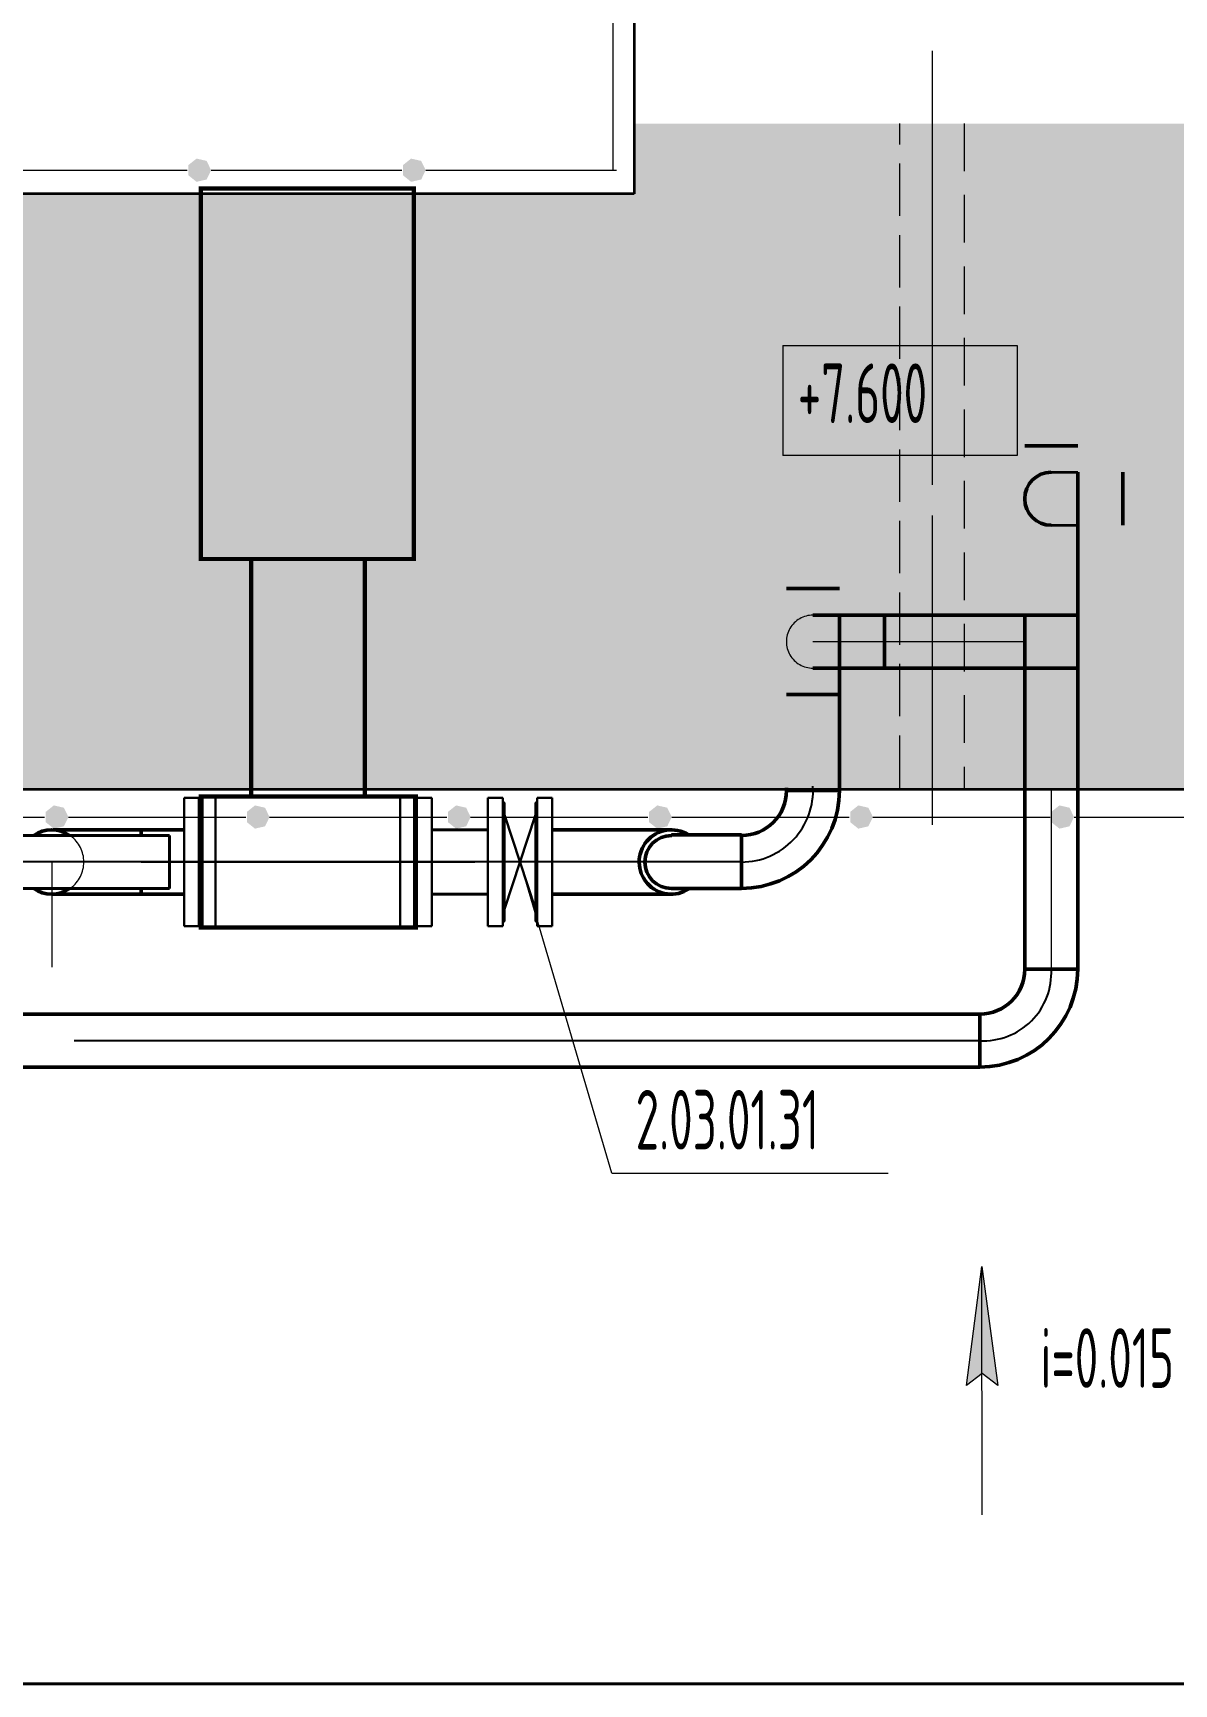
# Model space of a CAD drawing. Header units: millimetres. Extents: x -2281 to 5887, y 0 to 4166.
# Drawn here: x 2026.6 to 2074.4, y 195.1 to 264.4 of the extents above; entities that cross this region are included whole.
import ezdxf

# ---------------------------------------------------------------- set-up
doc = ezdxf.new("R2010")
doc.units = ezdxf.units.MM
for name, pattern in [('K5LT32783', [0]), ('K5LT32784', [0]), ('K5LT32785', [0]), ('K5LT32786', [0]), ('K5LT32802', [0]), ('K5LT32808', [0]), ('K5LT32818', [0]), ('K5LT32820', [508, 317.5, -63.5, 63.5, -63.5]), ('K5LT32834', [0]), ('K5LT32838', [0]), ('K5LT32865', [0]), ('K5LT32889', [11.999999, 6, -6]), ('K5LT32893', [0]), ('K5LT32894', [3, 2, -1]), ('K5LT_AXLED', [19.5, 15, -1.5, 1.5, -1.5]), ('K5LT_BASIC', [0]), ('K5LT_DASHED', [6, 4, -2]), ('K5LT_THIN', [0])]:
    doc.linetypes.add(name, pattern=pattern)
doc.layers.add('Системный слой', color=7, linetype='Continuous')
doc.styles.add('KTEXTSTYLE', font='GOST_AU.SHX', dxfattribs={"width": 0.96, "height": 5})

# ---------------------------------------------------------------- blocks, each defined once
blk = doc.blocks.new('U23')
at = {"layer": 'Системный слой'}
for points in [[(2033.849, 258.246), (2034.037, 258.637), (2033.849, 259.028), (2033.426, 259.124), (2033.087, 258.854), (2033.087, 258.42), (2033.426, 258.149)], [(2042.853, 258.246), (2043.041, 258.637), (2042.853, 259.028), (2042.43, 259.124), (2042.09, 258.854), (2042.09, 258.42), (2042.43, 258.149)]]:
    blk.add_hatch(color=7, dxfattribs=at).paths.add_polyline_path(points)
at = {"layer": 'Системный слой', "color": 7, "linetype": 'K5LT32865', "lineweight": 13}
for p, q in [((2025.033, 258.637), (2033.037, 258.637)), ((2034.037, 258.637), (2042.041, 258.637)), ((2043.041, 258.637), (2051.045, 258.637))]:
    blk.add_line(p, q, dxfattribs=at)
blk = doc.blocks.new('U24')
at = {"layer": 'Системный слой'}
for points in [[(2051.288, 315.126), (2051.385, 315.549), (2051.114, 315.888), (2050.68, 315.888), (2050.41, 315.549), (2050.506, 315.126), (2050.897, 314.938)], [(2051.288, 306.94), (2051.385, 307.363), (2051.114, 307.702), (2050.68, 307.702), (2050.41, 307.363), (2050.506, 306.94), (2050.897, 306.752)], [(2051.288, 298.754), (2051.385, 299.177), (2051.114, 299.516), (2050.68, 299.516), (2050.41, 299.177), (2050.506, 298.754), (2050.897, 298.566)], [(2051.288, 290.568), (2051.385, 290.991), (2051.114, 291.33), (2050.68, 291.33), (2050.41, 290.991), (2050.506, 290.568), (2050.897, 290.38)], [(2051.288, 282.382), (2051.385, 282.805), (2051.114, 283.145), (2050.68, 283.145), (2050.41, 282.805), (2050.506, 282.382), (2050.897, 282.194)], [(2051.288, 274.196), (2051.385, 274.619), (2051.114, 274.959), (2050.68, 274.959), (2050.41, 274.619), (2050.506, 274.196), (2050.897, 274.008)], [(2051.288, 266.011), (2051.385, 266.434), (2051.114, 266.773), (2050.68, 266.773), (2050.41, 266.434), (2050.506, 266.011), (2050.897, 265.822)]]:
    blk.add_hatch(color=7, dxfattribs=at).paths.add_polyline_path(points)
at = {"layer": 'Системный слой', "color": 7, "linetype": 'K5LT32865', "lineweight": 13}
for p, q in [((2050.897, 323.124), (2050.897, 315.938)), ((2050.897, 314.938), (2050.897, 307.752)), ((2050.897, 306.752), (2050.897, 299.566)), ((2050.897, 298.566), (2050.897, 291.38)), ((2050.897, 290.38), (2050.897, 283.194)), ((2050.897, 282.194), (2050.897, 275.008)), ((2050.897, 274.008), (2050.897, 266.822)), ((2050.897, 265.822), (2050.897, 258.636))]:
    blk.add_line(p, q, dxfattribs=at)
blk = doc.blocks.new('U26')
at = {"layer": 'Системный слой'}
for points in [[(2027.86, 231.097), (2028.049, 231.487), (2027.86, 231.878), (2027.437, 231.975), (2027.098, 231.704), (2027.098, 231.27), (2027.437, 231)], [(2036.488, 231.487), (2036.3, 231.878), (2035.877, 231.975), (2035.538, 231.704), (2035.538, 231.27), (2035.877, 231), (2036.3, 231.097)], [(2044.739, 231.097), (2044.928, 231.487), (2044.739, 231.878), (2044.316, 231.975), (2043.977, 231.704), (2043.977, 231.27), (2044.316, 231)], [(2053.179, 231.097), (2053.367, 231.487), (2053.179, 231.878), (2052.756, 231.975), (2052.417, 231.704), (2052.417, 231.27), (2052.756, 231)], [(2061.807, 231.487), (2061.619, 231.878), (2061.196, 231.975), (2060.856, 231.704), (2060.856, 231.27), (2061.196, 231), (2061.619, 231.097)], [(2070.058, 231.097), (2070.246, 231.487), (2070.058, 231.878), (2069.635, 231.975), (2069.296, 231.704), (2069.296, 231.27), (2069.635, 231)]]:
    blk.add_hatch(color=7, dxfattribs=at).paths.add_polyline_path(points)
at = {"layer": 'Системный слой', "color": 7, "linetype": 'K5LT32865', "lineweight": 13}
for p, q in [((2019.609, 231.487), (2027.049, 231.487)), ((2028.049, 231.487), (2035.488, 231.487)), ((2036.488, 231.487), (2043.928, 231.487)), ((2044.928, 231.487), (2052.367, 231.487)), ((2053.367, 231.487), (2060.807, 231.487)), ((2061.807, 231.487), (2069.246, 231.487)), ((2070.246, 231.487), (2077.686, 231.487))]:
    blk.add_line(p, q, dxfattribs=at)
blk = doc.blocks.new('U308')
at = {"layer": 'Системный слой', "color": 200, "linetype": 'K5LT32784', "lineweight": 50, "true_color": 0xbf00ff}
for p, q in [((2070.404, 232.64), (2070.404, 245.961)), ((2070.404, 244.848), (2070.404, 244.846)), ((2070.404, 243.736), (2070.404, 239.958)), ((2068.179, 232.759), (2068.179, 239.961)), ((2068.179, 237.737), (2068.179, 225.046)), ((2070.404, 237.736), (2070.404, 225.1))]:
    blk.add_line(p, q, dxfattribs=at)
blk = doc.blocks.new('U309')
at = {"layer": 'Системный слой', "color": 200, "linetype": 'K5LT32784', "lineweight": 50, "true_color": 0xbf00ff}
for p, q in [((2070.404, 225.1), (2068.179, 225.1)), ((2066.288, 223.212), (2066.292, 220.987)), ((2066.292, 223.212), (2066.292, 220.987))]:
    blk.add_line(p, q, dxfattribs=at)
for centre, radius, start, end in [((2066.292, 225.1), 1.888, 270, 0), ((2066.288, 225.108), 4.116, 270.049, 359.88151)]:
    blk.add_arc(centre, radius, start, end, dxfattribs=at)
at = {"layer": 'Системный слой', "color": 1, "linetype": 'K5LT32838', "lineweight": 25, "true_color": 0xff0000}
blk.add_arc((2066.441, 224.95), 2.854, 266.99736, 3.00261, dxfattribs=at)
blk = doc.blocks.new('U310')
at = {"layer": 'Системный слой', "color": 200, "linetype": 'K5LT32784', "lineweight": 50, "true_color": 0xbf00ff}
for p, q in [((2060.404, 232.598), (2058.179, 232.598)), ((2056.288, 230.711), (2056.292, 228.486)), ((2056.292, 230.711), (2056.292, 228.486))]:
    blk.add_line(p, q, dxfattribs=at)
at = {"layer": 'Системный слой', "color": 1, "linetype": 'K5LT32838', "lineweight": 25, "true_color": 0xff0000}
blk.add_arc((2056.288, 232.607), 3.009, 270.06712, 3.29927, dxfattribs=at)
at = {"layer": 'Системный слой', "color": 200, "linetype": 'K5LT32784', "lineweight": 50, "true_color": 0xbf00ff}
for centre, radius, start, end in [((2056.292, 232.598), 1.888, 270, 0), ((2056.288, 232.607), 4.116, 270.049, 359.88151)]:
    blk.add_arc(centre, radius, start, end, dxfattribs=at)
blk = doc.blocks.new('U337')
at = {"layer": 'Системный слой', "color": 200, "linetype": 'K5LT32834', "lineweight": 30, "true_color": 0xbf00ff}
for p, q in [((2042.6, 232.083), (2042.675, 232.146)), ((2042.675, 226.912), (2042.675, 232.287)), ((2042.675, 232.287), (2043.3, 232.287)), ((2043.3, 226.912), (2043.3, 232.287)), ((2042.6, 232.083), (2042.6, 227.117)), ((2042.6, 227.35), (2042.6, 231.85)), ((2042.6, 227.117), (2042.675, 227.054)), ((2042.675, 226.912), (2043.3, 226.912))]:
    blk.add_line(p, q, dxfattribs=at)
blk = doc.blocks.new('U336')
at = {"layer": 'Системный слой'}
blk.add_blockref('U337', (0, 0), dxfattribs=at)
blk = doc.blocks.new('U339')
at = {"layer": 'Системный слой', "color": 200, "linetype": 'K5LT32834', "lineweight": 30, "true_color": 0xbf00ff}
for p, q in [((2032.9, 226.912), (2032.9, 232.287)), ((2033.525, 232.287), (2032.9, 232.287)), ((2033.525, 226.912), (2033.525, 232.287)), ((2033.6, 232.083), (2033.525, 232.146)), ((2033.6, 232.083), (2033.6, 227.117)), ((2033.6, 227.35), (2033.6, 231.85)), ((2033.525, 226.912), (2032.9, 226.912)), ((2033.6, 227.117), (2033.525, 227.054))]:
    blk.add_line(p, q, dxfattribs=at)
blk = doc.blocks.new('U338')
at = {"layer": 'Системный слой'}
blk.add_blockref('U339', (0, 0), dxfattribs=at)
blk = doc.blocks.new('U342')
at = {"layer": 'Системный слой', "color": 200, "linetype": 'K5LT32834', "lineweight": 30, "true_color": 0xbf00ff}
for p, q in [((2047.65, 232.083), (2047.725, 232.146)), ((2047.725, 232.287), (2047.725, 226.912)), ((2047.725, 232.287), (2048.35, 232.287)), ((2048.35, 232.287), (2048.35, 226.912)), ((2047.65, 227.117), (2047.65, 232.083)), ((2047.65, 231.85), (2047.65, 227.35)), ((2047.65, 227.117), (2047.725, 227.054)), ((2047.725, 226.912), (2048.35, 226.912))]:
    blk.add_line(p, q, dxfattribs=at)
blk = doc.blocks.new('U341')
at = {"layer": 'Системный слой'}
blk.add_blockref('U342', (0, 0), dxfattribs=at)
blk = doc.blocks.new('U343')
at = {"layer": 'Системный слой', "color": 200, "linetype": 'K5LT32834', "lineweight": 30, "true_color": 0xbf00ff}
for p, q in [((2046.35, 231.575), (2046.35, 227.625)), ((2046.35, 231.575), (2047.65, 227.625)), ((2047.65, 231.575), (2046.35, 227.625)), ((2047.65, 227.625), (2047.65, 231.575))]:
    blk.add_line(p, q, dxfattribs=at)
blk = doc.blocks.new('U345')
at = {"layer": 'Системный слой', "color": 200, "linetype": 'K5LT32834', "lineweight": 30, "true_color": 0xbf00ff}
for p, q in [((2046.275, 232.287), (2045.65, 232.287)), ((2045.65, 232.287), (2045.65, 226.912)), ((2046.275, 232.287), (2046.275, 226.912)), ((2046.35, 232.083), (2046.275, 232.146)), ((2046.35, 227.117), (2046.35, 232.083)), ((2046.35, 231.85), (2046.35, 227.35)), ((2046.275, 226.912), (2045.65, 226.912)), ((2046.35, 227.117), (2046.275, 227.054))]:
    blk.add_line(p, q, dxfattribs=at)
blk = doc.blocks.new('U344')
at = {"layer": 'Системный слой'}
blk.add_blockref('U345', (0, 0), dxfattribs=at)
blk = doc.blocks.new('U340')
at = {"layer": 'Системный слой'}
for name in ['U344', 'U341', 'U343']:
    blk.add_blockref(name, (0, 0), dxfattribs=at)
blk = doc.blocks.new('U325')
at = {"layer": 'Системный слой', "color": 200, "linetype": 'K5LT32818', "lineweight": 30, "true_color": 0xbf00ff}
for p, q in [((2033.6, 226.85), (2033.6, 232.35)), ((2033.6, 232.35), (2034.225, 232.35)), ((2034.225, 226.85), (2034.225, 232.35)), ((2041.975, 226.85), (2041.975, 232.35)), ((2041.975, 232.35), (2042.6, 232.35)), ((2042.6, 226.85), (2042.6, 232.35)), ((2033.6, 226.85), (2034.225, 226.85)), ((2041.975, 226.85), (2042.6, 226.85))]:
    blk.add_line(p, q, dxfattribs=at)
at = {"layer": 'Системный слой', "color": 200, "linetype": 'K5LT32784', "lineweight": 50, "true_color": 0xbf00ff}
for p, q in [((2027.405, 230.948), (2032.917, 230.948)), ((2031.109, 230.95), (2031.109, 230.687)), ((2053.35, 230.95), (2048.35, 230.95)), ((2056.292, 230.745), (2053.35, 230.745)), ((2027.347, 228.25), (2032.9, 228.25)), ((2031.109, 228.512), (2031.109, 228.25)), ((2053.35, 228.25), (2048.35, 228.25)), ((2053.35, 228.487), (2056.292, 228.487)), ((2009.041, 223.212), (2028.6, 223.212)), ((2028.6, 223.212), (2066.283, 223.212)), ((2009.041, 220.987), (2028.6, 220.987)), ((2028.6, 220.987), (2066.292, 220.987))]:
    blk.add_line(p, q, dxfattribs=at)
at = {"layer": 'Системный слой', "color": 200, "linetype": 'K5LT32893', "lineweight": 40, "true_color": 0xbf00ff}
for p, q in [((2043.3, 230.95), (2045.65, 230.95)), ((2043.3, 228.25), (2045.65, 228.25))]:
    blk.add_line(p, q, dxfattribs=at)
at = {"layer": 'Системный слой', "color": 1, "linetype": 'K5LT32838', "lineweight": 25, "true_color": 0xff0000}
for p, q in [((2056.292, 229.6), (2025.781, 229.6)), ((2066.292, 222.1), (2028.284, 222.1))]:
    blk.add_line(p, q, dxfattribs=at)
at = {"layer": 'Системный слой', "color": 200, "linetype": 'K5LT32820', "lineweight": 25, "true_color": 0xbf00ff}
blk.add_line((2031.109, 229.6), (2045.1, 229.6), dxfattribs=at)
at = {"layer": 'Системный слой', "color": 7, "linetype": 'K5LT32786', "const_width": 0.18}
for points in [[(2042.538, 242.318), (2042.538, 257.875), (2033.605, 257.875), (2033.605, 242.318)], [(2035.722, 232.35), (2040.487, 232.35), (2040.487, 242.318), (2035.722, 242.318)]]:
    blk.add_lwpolyline(points, close=True, dxfattribs=at)
for points in [[(2042.605, 230.712), (2042.605, 232.35), (2033.605, 232.35), (2033.605, 230.712)], [(2033.633, 230.712), (2033.633, 226.85), (2042.633, 226.85), (2042.633, 232.35), (2033.633, 232.35), (2033.633, 230.712)], [(2033.605, 230.712), (2033.605, 226.85), (2042.605, 226.85), (2042.605, 230.712)]]:
    blk.add_lwpolyline(points, dxfattribs=at)
at = {"layer": 'Системный слой', "color": 200, "linetype": 'K5LT32784', "lineweight": 50, "true_color": 0xbf00ff}
for centre, radius, start, end in [((2027.347, 229.6), 1.35, 55.49473, 124.50527), ((2053.35, 229.6), 1.35, 57.97754, 303.56477), ((2053.35, 229.6), 1.113, 90, 270), ((2027.347, 229.6), 1.35, 235.49473, 304.50527)]:
    blk.add_arc(centre, radius, start, end, dxfattribs=at)
at = {"layer": 'Системный слой', "color": 7, "linetype": 'K5LT_DASHED', "lineweight": 13}
blk.add_arc((2027.347, 229.6), 1.35, 306.33606, 53.66394, dxfattribs=at)
at = {"layer": 'Системный слой'}
for name in ['U338', 'U336', 'U340']:
    blk.add_blockref(name, (0, 0), dxfattribs=at)
blk = doc.blocks.new('U389')
at = {"layer": 'Системный слой', "color": 5, "linetype": 'K5LT_BASIC', "lineweight": 35, "true_color": 0x0000ff}
for p, q in [((2051.792, 323.929), (2051.792, 257.645)), ((2076.792, 232.64), (1959.576, 232.64))]:
    blk.add_line(p, q, dxfattribs=at)
blk = doc.blocks.new('U388')
at = {"layer": 'Системный слой', "color": 5, "linetype": 'K5LT_BASIC', "lineweight": 35, "true_color": 0x0000ff}
blk.add_line((2051.792, 257.645), (1819.576, 257.651), dxfattribs=at)
at = {"layer": 'Системный слой'}
blk.add_blockref('U389', (0, 0), dxfattribs=at)
blk = doc.blocks.new('U408')
at = {"layer": 'Системный слой', "true_color": 0xffffff}
blk.add_hatch(color=7, dxfattribs=at).paths.add_polyline_path([(1825.826, 198.9), (1954.537, 198.901), (1954.537, 205.098), (1959.576, 205.098), (1959.576, 232.64), (2076.792, 232.64), (2076.792, 260.597), (2051.792, 260.597), (2051.792, 257.645), (1819.576, 257.651), (1819.576, 205.16), (1825.826, 205.16)])
at = {"layer": 'Системный слой', "color": 5, "linetype": 'K5LT_BASIC', "lineweight": 35, "true_color": 0x0000ff}
for p, q in [((2051.792, 260.597), (2051.792, 257.645)), ((2051.792, 257.645), (1819.576, 257.651)), ((2076.792, 232.64), (1959.576, 232.64))]:
    blk.add_line(p, q, dxfattribs=at)
blk = doc.blocks.new('U409')
at = {"layer": 'Системный слой', "color": 7, "linetype": 'K5LT_THIN', "lineweight": 13}
for p, q in [((2058.031, 251.28), (2067.856, 251.28)), ((2058.031, 251.28), (2058.031, 246.658)), ((2067.856, 251.28), (2067.856, 246.658)), ((2067.856, 246.658), (2058.031, 246.658))]:
    blk.add_line(p, q, dxfattribs=at)
at = {"layer": 'Системный слой', "color": 7, "insert": (2058.654, 250.526), "char_height": 2.5, "attachment_point": 1, "style": 'KTEXTSTYLE'}
blk.add_mtext('\\H3.5;\\W0.965;\\Q15;\\Q0;\\W0.715;\\H2.50;+7.600', dxfattribs=at)
blk = doc.blocks.new('U635')
at = {"layer": 'Системный слой'}
blk.add_hatch(color=7, dxfattribs=at).paths.add_polyline_path([(2067.046, 207.624), (2066.382, 212.624), (2065.729, 207.623), (2066.387, 208.124)])
at = {"layer": 'Системный слой', "color": 7, "linetype": 'K5LT_THIN', "lineweight": 13}
for p, q in [((2065.729, 207.623), (2066.382, 212.624)), ((2066.382, 212.624), (2067.046, 207.624)), ((2066.394, 202.203), (2066.382, 212.624)), ((2066.387, 208.124), (2065.729, 207.623)), ((2067.046, 207.624), (2066.387, 208.124))]:
    blk.add_line(p, q, dxfattribs=at)
blk = doc.blocks.new('U651')
at = {"layer": 'Системный слой', "color": 7, "linetype": 'K5LT_THIN', "lineweight": 13}
for q in [(2047, 229.6), (2062.441, 216.532)]:
    blk.add_line((2050.85, 216.532), q, dxfattribs=at)
at = {"layer": 'Системный слой', "color": 7, "insert": (2051.85, 220.032), "char_height": 2.5, "attachment_point": 1, "style": 'KTEXTSTYLE'}
blk.add_mtext('\\H3.5;\\W0.965;\\Q15;\\Q0;\\W0.715;\\H2.50;2.03.01.31', dxfattribs=at)

msp = doc.modelspace()

# ---------------------------------------------------------------- linework, layer by layer
at = {"layer": 'Системный слой', "color": 30, "linetype": 'K5LT_AXLED', "lineweight": 13, "true_color": 0xff8000}
for p, q in [((2064.29166, 513.93582), (2064.29175, 232.0258)), ((2064.29153, 263.64576), (2064.29289, 231.1642)), ((2059.29105, 238.84877), (2068.17918, 238.84877)), ((2069.29168, 232.64022), (2069.29168, 224.8009)), ((2027.35009, 229.59994), (2027.35009, 225.1847))]:
    msp.add_line(p, q, dxfattribs=at)
at = {"layer": 'Системный слой', "color": 5, "linetype": 'K5LT_BASIC', "lineweight": 35, "true_color": 0x0000ff}
for p, q in [((2051.79166, 291.61522), (2051.79166, 257.6448)), ((2051.79166, 257.6448), (1819.57583, 257.65071)), ((2076.79166, 232.64022), (1959.57583, 232.64022))]:
    msp.add_line(p, q, dxfattribs=at)
at = {"layer": 'Системный слой', "color": 94, "linetype": 'K5LT32894', "lineweight": 5, "true_color": 0x00a600}
for p, q in [((2062.94174, 232.91356), (2062.94173, 260.59657)), ((2062.94174, 232.91356), (2062.94173, 260.59657)), ((2062.94174, 232.91356), (2062.94173, 260.59657)), ((2062.94421, 232.71935), (2062.94225, 260.59657)), ((2065.64173, 260.59657), (2065.64173, 232.71525))]:
    msp.add_line(p, q, dxfattribs=at)
at = {"layer": 'Системный слой', "color": 200, "linetype": 'K5LT32784', "lineweight": 50, "true_color": 0xbf00ff}
for p, q in [((2068.17918, 247.07146), (2070.40418, 247.07146)), ((2072.29168, 245.96071), (2072.29168, 243.73571))]:
    msp.add_line(p, q, dxfattribs=at)
at = {"layer": 'Системный слой', "color": 200, "linetype": 'K5LT32808', "lineweight": 35, "true_color": 0xbf00ff}
for p, q in [((2069.29168, 245.96079), (2070.40418, 245.96072)), ((2069.29168, 243.73579), (2070.40418, 243.73572))]:
    msp.add_line(p, q, dxfattribs=at)
at = {"layer": 'Системный слой', "color": 211, "linetype": 'K5LT32783', "lineweight": 50, "true_color": 0xff7fff}
for p, q in [((2058.17918, 241.07377), (2060.40418, 241.07377)), ((2060.40418, 239.9619), (2059.29105, 239.9619)), ((2060.40418, 232.71811), (2060.40418, 239.9619)), ((2060.40418, 239.95806), (2070.40418, 239.95806)), ((2062.29168, 239.95806), (2062.29168, 237.73669)), ((2060.40418, 237.7369), (2059.29105, 237.73565)), ((2060.40418, 237.7369), (2070.40418, 237.73579)), ((2060.40418, 237.7369), (2060.40418, 232.59829)), ((2060.40418, 236.62377), (2058.17918, 236.62377)), ((2058.17918, 232.71702), (2058.17918, 232.59829))]:
    msp.add_line(p, q, dxfattribs=at)
at = {"layer": 'Системный слой', "color": 6, "linetype": 'K5LT32802', "lineweight": 40, "true_color": 0xff00ff}
for p, q in [((2020.40316, 230.71244), (2032.29083, 230.71244)), ((2032.29083, 228.48744), (2032.29083, 230.71244)), ((2004.93677, 228.48744), (2028.40349, 228.48744)), ((2028.40349, 228.48744), (2032.29083, 228.48744))]:
    msp.add_line(p, q, dxfattribs=at)
at = {"layer": 'Системный слой', "color": 7, "linetype": 'K5LT_THIN', "lineweight": 13}
msp.add_line((2180.82583, 195.09829), (1949.55964, 195.09829), dxfattribs=at)
at = {"layer": 'Системный слой', "color": 7, "linetype": 'K5LT32785', "lineweight": 40}
msp.add_line((2114.74658, 195.09829), (1959.55981, 195.09829), dxfattribs=at)
at = {"layer": 'Системный слой', "color": 200, "linetype": 'K5LT32784', "lineweight": 50, "true_color": 0xbf00ff}
msp.add_arc((2069.29168, 244.84829), 1.1125, 90, 270, dxfattribs=at)
at = {"layer": 'Системный слой', "color": 6, "linetype": 'K5LT32889', "lineweight": 5, "true_color": 0xff00ff}
for centre, radius, start, end in [((2069.29168, 244.84829), 1.1125, 89.9964304, 270), ((2069.29168, 244.84829), 1.1125, 359.9056153, 0), ((2059.29105, 238.84877), 1.11312, 89.9679321, 270.1282717)]:
    msp.add_arc(centre, radius, start, end, dxfattribs=at)

# ---------------------------------------------------------------- block references
at = {"layer": 'Системный слой'}
for name in ['U388', 'U24', 'U408', 'U23', 'U325', 'U409', 'U308', 'U310', 'U26', 'U651', 'U309', 'U635']:
    msp.add_blockref(name, (0, 0), dxfattribs=at)

# ---------------------------------------------------------------- texts
at = {"layer": 'Системный слой', "color": 7, "insert": (2068.83746, 210.02858), "char_height": 2.5, "attachment_point": 1, "style": 'KTEXTSTYLE'}
msp.add_mtext('\\H3.5;\\W0.965;\\Q15;\\Q0;\\W0.715;\\H2.50;i=0.015', dxfattribs=at)

doc.saveas('drawing.dxf')
